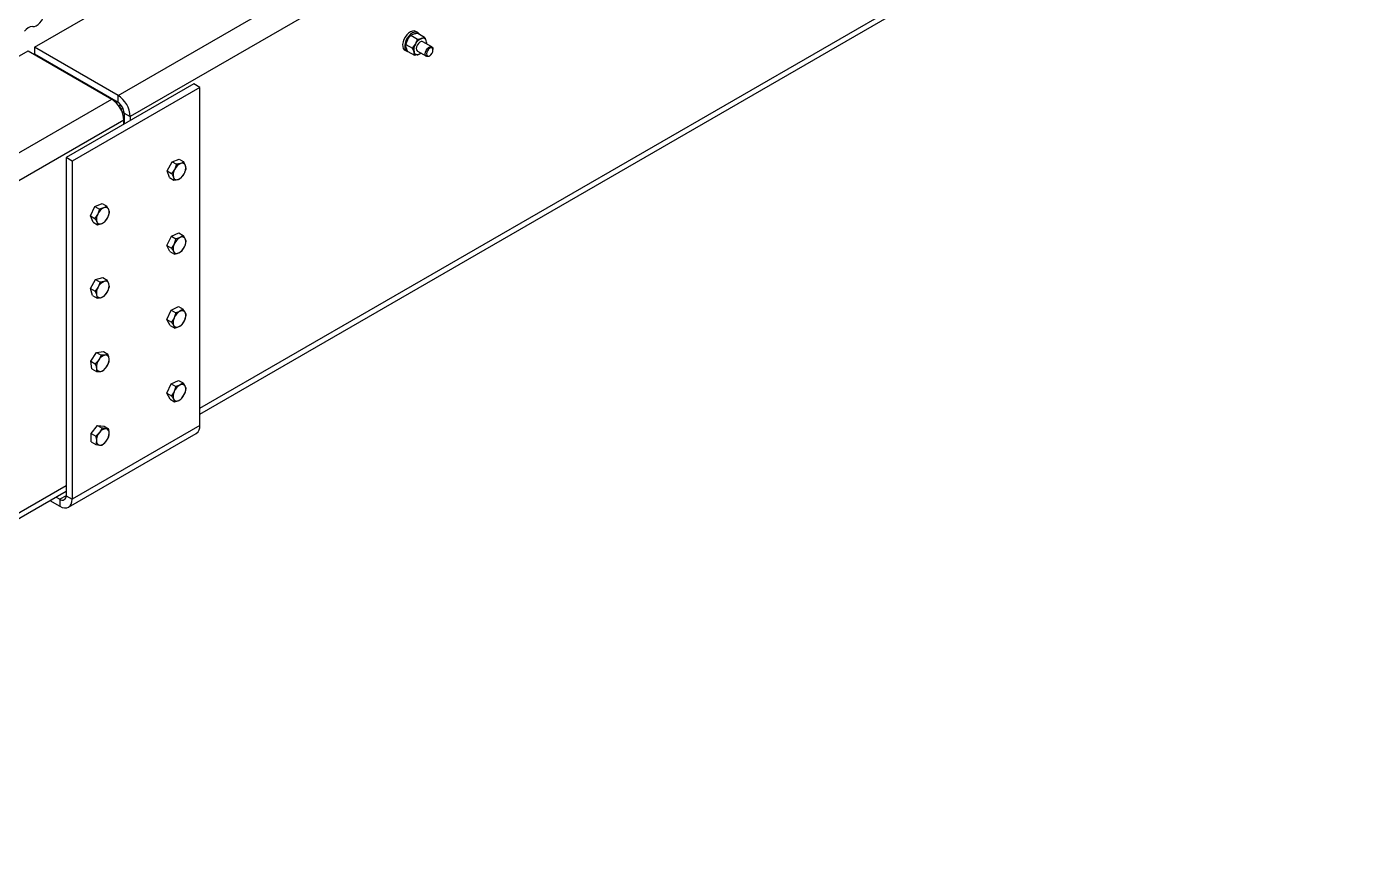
# Model space of a CAD drawing. Header units: metres. Extents: x 0 to 21025, y 0 to 14850.
# Drawn here: x 12146 to 12882, y 4286 to 4752 of the extents above; entities that cross this region are included whole.
import ezdxf

# ---------------------------------------------------------------- set-up
doc = ezdxf.new("R2010")
doc.units = ezdxf.units.M
doc.header["$LTSCALE"] = 25
doc.layers.add('SL4', color=4, linetype='Continuous')

msp = doc.modelspace()

# ---------------------------------------------------------------- linework, layer by layer
at = {"layer": 'SL4'}
for p, q in [((12149.854, 4740.748), (13086.753, 5281.608)), ((12196.152, 4714.021), (13133.051, 5254.881)), ((13139.786, 5243.215), (12202.887, 4702.355)), ((12241.423, 4540.92), (13107.779, 5041.057)), ((12241.423, 4537.698), (13107.779, 5037.835)), ((12355.333, 4742.268), (12356.424, 4744.971)), ((12358.147, 4747.309), (12359.815, 4748.084)), ((12358.147, 4747.309), (12361.829, 4745.183)), ((12359.015, 4740.143), (12360.738, 4742.481)), ((12361.986, 4748.833), (12360.855, 4749.486)), ((12361.829, 4745.183), (12364.129, 4745.594)), ((12362.115, 4748.494), (12365.797, 4746.369)), ((12369.774, 4740.873), (12364.8, 4743.744)), ((11591.24, 4418.267), (12146.319, 4738.707)), ((12146.319, 4738.707), (12192.616, 4711.98)), ((12196.152, 4714.021), (12149.854, 4740.748)), ((12149.854, 4740.748), (12149.854, 4736.859)), ((12196.152, 4710.132), (12149.854, 4736.859)), ((12354.855, 4739.093), (12355.987, 4738.44)), ((12355.333, 4742.268), (12359.015, 4740.143)), ((12356.489, 4738.414), (12360.171, 4736.288)), ((12361.8, 4738.548), (12366.774, 4735.676)), ((12363.874, 4737.351), (12362.471, 4736.699)), ((12368.275, 4735.825), (12368.628, 4736.029)), ((12370.395, 4739.091), (12370.395, 4739.499)), ((12163.816, 4728.606), (12163.984, 4728.702)), ((12238.055, 4720.445), (12167.344, 4679.624)), ((12170.72, 4724.814), (12170.552, 4724.717)), ((12241.423, 4718.501), (12238.055, 4720.445)), ((12241.423, 4718.501), (12170.712, 4677.68)), ((12188.849, 4714.154), (12189.001, 4714.26)), ((12189.924, 4713.534), (12190.076, 4713.64)), ((12190.651, 4713.114), (12190.718, 4713.269)), ((12196.152, 4710.132), (12196.152, 4714.021)), ((12241.423, 4531.319), (12241.423, 4718.501)), ((11524.399, 4326.226), (12192.616, 4711.98)), ((12191.726, 4712.494), (12191.793, 4712.648)), ((12192.74, 4711.908), (12192.798, 4712.068)), ((12197.068, 4708.557), (12197.317, 4709.219)), ((12199.352, 4700.314), (11532.548, 4315.377)), ((12199.464, 4702.704), (12199.112, 4702.51)), ((12199.52, 4701.844), (12199.246, 4701.745)), ((12199.352, 4698.102), (12199.352, 4700.314)), ((12199.52, 4704.299), (12202.887, 4702.355)), ((12199.52, 4704.299), (12199.52, 4698.199)), ((12202.887, 4702.355), (12202.887, 4700.143)), ((12170.712, 4677.68), (12167.344, 4679.624)), ((12167.344, 4679.624), (12167.344, 4492.442)), ((12170.712, 4677.68), (12170.712, 4490.498)), ((12223.291, 4672.288), (12226.035, 4677.363)), ((12226.035, 4677.363), (12230.025, 4678.667)), ((12226.035, 4677.363), (12228.548, 4675.912)), ((12230.025, 4678.667), (12232.537, 4677.216)), ((12232.537, 4677.216), (12230.858, 4676.382)), ((12223.291, 4672.288), (12225.804, 4670.838)), ((12224.536, 4668.518), (12223.291, 4672.288)), ((12228.548, 4675.912), (12227.491, 4673.193)), ((12231.039, 4668.371), (12232.727, 4670.726)), ((12224.536, 4668.518), (12227.049, 4667.067)), ((12227.049, 4667.067), (12229.36, 4667.537)), ((12183.339, 4652.603), (12187.38, 4654.262)), ((12187.38, 4654.262), (12189.892, 4652.811)), ((12180.814, 4647.441), (12183.339, 4652.603)), ((12180.814, 4647.441), (12183.326, 4645.99)), ((12182.329, 4643.938), (12180.814, 4647.441)), ((12183.339, 4652.603), (12185.852, 4651.152)), ((12185.852, 4651.152), (12184.905, 4648.389)), ((12189.892, 4652.811), (12188.188, 4651.8)), ((12182.329, 4643.938), (12184.841, 4642.487)), ((12184.841, 4642.487), (12187.178, 4643.135)), ((12188.882, 4644.147), (12190.461, 4646.545)), ((12223.227, 4630.989), (12225.677, 4636.175)), ((12225.677, 4636.175), (12229.73, 4637.951)), ((12225.677, 4636.175), (12228.19, 4634.724)), ((12228.19, 4634.724), (12227.281, 4631.949)), ((12229.73, 4637.951), (12232.243, 4636.5)), ((12232.243, 4636.5), (12230.532, 4635.43)), ((12223.227, 4630.989), (12225.74, 4629.539)), ((12224.831, 4627.58), (12223.227, 4630.989)), ((12224.831, 4627.58), (12227.344, 4626.129)), ((12227.344, 4626.129), (12229.686, 4626.835)), ((12231.397, 4627.905), (12232.937, 4630.315)), ((12180.886, 4607.087), (12183.699, 4612.128)), ((12183.699, 4612.128), (12187.668, 4613.313)), ((12183.699, 4612.128), (12186.212, 4610.677)), ((12186.212, 4610.677), (12185.121, 4607.975)), ((12187.668, 4613.313), (12190.18, 4611.863)), ((12190.18, 4611.863), (12188.512, 4611.088)), ((12180.886, 4607.087), (12183.398, 4605.637)), ((12182.041, 4603.233), (12180.886, 4607.087)), ((12182.041, 4603.233), (12184.553, 4601.782)), ((12188.522, 4602.968), (12190.245, 4605.306)), ((12184.553, 4601.782), (12186.854, 4602.193)), ((12223.211, 4589.961), (12225.525, 4595.181)), ((12225.525, 4595.181), (12229.595, 4597.158)), ((12225.525, 4595.181), (12228.038, 4593.731)), ((12229.595, 4597.158), (12232.108, 4595.707)), ((12232.108, 4595.707), (12230.389, 4594.537)), ((12223.211, 4589.961), (12225.724, 4588.511)), ((12224.966, 4586.718), (12223.211, 4589.961)), ((12228.038, 4593.731), (12227.197, 4590.938)), ((12231.549, 4587.245), (12233.022, 4589.672)), ((12224.966, 4586.718), (12227.479, 4585.268)), ((12227.479, 4585.268), (12229.829, 4586.074)), ((12181.04, 4566.924), (12184.207, 4571.727)), ((12181.04, 4566.924), (12183.552, 4565.473)), ((12181.687, 4562.643), (12181.04, 4566.924)), ((12184.207, 4571.727), (12188.021, 4572.249)), ((12184.207, 4571.727), (12186.72, 4570.276)), ((12186.72, 4570.276), (12185.452, 4567.693)), ((12188.021, 4572.249), (12190.534, 4570.798)), ((12190.534, 4570.798), (12188.943, 4570.355)), ((12181.687, 4562.643), (12184.2, 4561.192)), ((12184.2, 4561.192), (12186.423, 4561.271)), ((12188.014, 4561.714), (12189.913, 4563.934)), ((12223.214, 4549.182), (12225.561, 4554.394)), ((12225.561, 4554.394), (12229.628, 4556.323)), ((12225.561, 4554.394), (12228.074, 4552.944)), ((12228.074, 4552.944), (12227.216, 4550.155)), ((12229.628, 4556.323), (12232.14, 4554.873)), ((12232.14, 4554.873), (12230.423, 4553.726)), ((12223.214, 4549.182), (12225.727, 4547.732)), ((12224.934, 4545.899), (12223.214, 4549.182)), ((12224.934, 4545.899), (12227.446, 4544.448)), ((12227.446, 4544.448), (12229.795, 4545.23)), ((12231.513, 4546.377), (12233.002, 4548.801)), ((12241.423, 4531.319), (12170.712, 4490.498)), ((12181.319, 4526.935), (12184.854, 4531.333)), ((12184.854, 4531.333), (12187.367, 4529.883)), ((12184.854, 4531.333), (12188.39, 4531.017)), ((12187.367, 4529.883), (12185.915, 4527.501)), ((12188.39, 4531.017), (12190.902, 4529.566)), ((12190.902, 4529.566), (12189.45, 4529.542)), ((12168.739, 4486.137), (12239.45, 4526.958)), ((12181.319, 4526.935), (12183.831, 4525.484)), ((12181.319, 4522.221), (12181.319, 4526.935)), ((12181.319, 4522.221), (12183.831, 4520.77)), ((12187.367, 4520.454), (12189.45, 4522.471)), ((12183.831, 4520.77), (12185.915, 4520.43)), ((11805.775, 4286.204), (12167.344, 4494.934)), ((11806.198, 4289.671), (12167.344, 4498.156)), ((12167.344, 4492.442), (12163.977, 4490.498)), ((12167.344, 4492.442), (12170.712, 4490.498)), ((12158.45, 4489.799), (12163.977, 4486.609)), ((12161.818, 4491.744), (12163.977, 4490.498)), ((12163.977, 4490.498), (12163.977, 4486.609))]:
    msp.add_line(p, q, dxfattribs=at)
at = {"layer": 'SL4', "flags": 128}
for points in [[(12148.923, 4752.122), (12149.872, 4752.154), (12150.903, 4752.521), (12151.951, 4753.202), (12152.949, 4754.152), (12153.836, 4755.313), (12154.554, 4756.611), (12155.06, 4757.965), (12155.321, 4759.29), (12155.321, 4760.502), (12155.06, 4761.525), (12154.554, 4762.295), (12153.836, 4762.764), (12152.949, 4762.901), (12151.951, 4762.699), (12150.903, 4762.17), (12149.872, 4761.347), (12148.923, 4760.282)], [(12360.855, 4749.486), (12360.842, 4749.493), (12359.999, 4749.755), (12359.022, 4749.673), (12357.971, 4749.254), (12356.912, 4748.522), (12355.913, 4747.524), (12355.036, 4746.324), (12354.336, 4744.995), (12353.857, 4743.622), (12353.63, 4742.291), (12353.667, 4741.085), (12353.968, 4740.081), (12354.513, 4739.342), (12354.855, 4739.093)], [(12362.692, 4748.162), (12362.629, 4748.251), (12361.974, 4748.84), (12361.131, 4749.102), (12360.153, 4749.02), (12359.102, 4748.6), (12358.044, 4747.869), (12357.044, 4746.871), (12356.167, 4745.67), (12355.467, 4744.342), (12354.989, 4742.969), (12354.761, 4741.638), (12354.799, 4740.432), (12355.1, 4739.428), (12355.645, 4738.688), (12356.4, 4738.26), (12356.92, 4738.164)], [(12364.8, 4743.744), (12364.472, 4743.864), (12363.797, 4743.815), (12363.062, 4743.443), (12362.355, 4742.794), (12361.762, 4741.947), (12361.355, 4741.003), (12361.182, 4740.076), (12361.265, 4739.278), (12361.593, 4738.706), (12361.8, 4738.548)], [(12368.275, 4735.825), (12367.906, 4735.649), (12367.214, 4735.541), (12366.649, 4735.762), (12366.281, 4736.286), (12366.153, 4737.05), (12366.281, 4737.962), (12366.649, 4738.911), (12367.214, 4739.784), (12367.906, 4740.474), (12368.643, 4740.9), (12369.335, 4741.008), (12369.899, 4740.787), (12370.268, 4740.263), (12370.395, 4739.499), (12370.395, 4739.499)], [(12370.395, 4739.091), (12370.261, 4739.794), (12369.878, 4740.235), (12369.304, 4740.347), (12368.628, 4740.112), (12367.951, 4739.566), (12367.378, 4738.792), (12366.995, 4737.909), (12366.86, 4737.05), (12366.995, 4736.346), (12367.378, 4735.905), (12367.951, 4735.794), (12368.628, 4736.029), (12369.304, 4736.575), (12369.878, 4737.349), (12370.261, 4738.232), (12370.395, 4739.091)], [(12197.635, 4706.492), (12198.614, 4707.027), (12198.793, 4707.132)], [(12197.741, 4706.29), (12198.848, 4706.892), (12198.894, 4706.918)], [(12199.333, 4705.062), (12198.848, 4704.771), (12198.505, 4704.579)], [(12199.459, 4705.069), (12198.614, 4704.617), (12198.513, 4704.558)], [(12199.49, 4704.831), (12198.848, 4704.481), (12198.595, 4704.332)], [(12163.977, 4486.609), (12165.291, 4486), (12166.554, 4485.713), (12167.719, 4485.76), (12168.739, 4486.138), (12169.577, 4486.833), (12170.199, 4487.818), (12170.583, 4489.056), (12170.712, 4490.498)]]:
    msp.add_lwpolyline(points, dxfattribs=at)
at = {"layer": 'SL4'}
for centre, radius, start, end in [((12149.033, 4746.747), 5.376, 91.17027, 148.824354), ((12365.915, 4739.215), 6.121, 147.753552, 191.127853), ((12366.499, 4739.608), 6.438, 111.604628, 153.498812), ((12364.827, 4743.808), 1.917, 13.606066, 111.363459), ((12362.537, 4743.15), 4.299, 352.516519, 14.956195), ((12361.772, 4738.484), 1.917, 193.606066, 291.363459), ((12361.136, 4740.872), 4.382, 287.73543, 307.444011), ((12188.264, 4701.69), 14.638, 2.605478, 57.394522), ((12184.729, 4699.649), 14.638, 2.605478, 57.394522), ((12192.208, 4703.967), 7.319, 2.605478, 57.394522), ((12195.121, 4712.884), 4.827, 287.009548, 302.28876), ((12196.551, 4711.384), 3.882, 277.064749, 297.421625), ((12233.409, 4670.317), 6.58, 112.81215, 154.083114), ((12231.627, 4674.618), 1.924, 16.018547, 113.528308), ((12232.573, 4670.057), 5.971, 148.322433, 192.443961), ((12228.592, 4669.301), 1.924, 196.018547, 293.528308), ((12226.809, 4673.602), 6.58, 292.81215, 334.083114), ((12227.645, 4673.862), 5.971, 328.322433, 12.443961), ((12189.676, 4645.637), 5.508, 150.025523, 196.675303), ((12191.283, 4645.535), 6.987, 116.291401, 155.891926), ((12189.16, 4650.084), 1.972, 23.725706, 119.557192), ((12185.689, 4649.297), 5.508, 330.025523, 16.675303), ((12186.205, 4644.85), 1.972, 203.725706, 299.557192), ((12184.083, 4649.399), 6.987, 296.291401, 335.891926), ((12231.943, 4629.321), 5.352, 150.587458, 198.172205), ((12233.805, 4629.113), 7.115, 117.39474, 156.508404), ((12231.572, 4633.725), 1.997, 26.402973, 121.381221), ((12228.275, 4632.944), 5.352, 330.587458, 18.172205), ((12228.646, 4628.54), 1.997, 206.402973, 301.381221), ((12226.413, 4633.151), 7.115, 297.39474, 336.508404), ((12190.882, 4605.102), 6.438, 111.604628, 153.498812), ((12189.21, 4609.302), 1.917, 13.606066, 111.363459), ((12185.067, 4608.572), 6.121, 327.753552, 11.127853), ((12190.298, 4604.709), 6.121, 147.753552, 191.127853), ((12186.155, 4603.978), 1.917, 193.606066, 291.363459), ((12184.483, 4608.178), 6.438, 291.604628, 333.498812), ((12231.665, 4588.518), 5.081, 151.558488, 200.881522), ((12233.966, 4588.148), 7.323, 119.248557, 157.596082), ((12226.252, 4592.463), 7.323, 299.248557, 337.596082), ((12231.545, 4592.842), 2.051, 31.144475, 124.324641), ((12228.553, 4592.092), 5.081, 331.558488, 20.881522), ((12228.673, 4587.768), 2.051, 211.144475, 304.324641), ((12191.07, 4563.688), 6.9, 144.523018, 184.469293), ((12190.33, 4564.917), 5.612, 104.309115, 150.358174), ((12189.217, 4568.417), 1.958, 1.724224, 98.048304), ((12184.295, 4567.938), 6.9, 324.523018, 4.469293), ((12186.149, 4563.209), 1.958, 181.724224, 278.048304), ((12185.036, 4566.709), 5.612, 284.309115, 330.358174), ((12233.929, 4547.352), 7.274, 118.8131, 157.334484), ((12231.552, 4552.03), 2.037, 30.004045, 123.647931), ((12228.487, 4551.27), 5.146, 331.327191, 20.221946), ((12231.731, 4547.686), 5.146, 151.327191, 200.221946), ((12228.666, 4546.926), 2.037, 210.004045, 303.647931), ((12226.289, 4551.604), 7.274, 298.8131, 337.334484), ((12189.723, 4524.987), 4.564, 93.429538, 146.565085), ((12189.048, 4527.381), 2.199, 350.748121, 79.453222), ((12236.892, 4530.742), 4.567, 304.056351, 7.25583), ((12186.317, 4522.591), 2.199, 170.748121, 259.453222), ((12191.813, 4522.592), 7.674, 140.227928, 177.360713), ((12185.642, 4524.985), 4.564, 273.429538, 326.565085), ((12183.552, 4527.38), 7.674, 320.227928, 357.360713), ((12165.291, 4492.109), 2.08, 230.796715, 9.214037)]:
    msp.add_arc(centre, radius, start, end, dxfattribs=at)
for points, knots in [([(12356.424, 4744.971), (12356.458, 4745.03), (12356.938, 4745.879), (12357.564, 4746.62), (12358.147, 4747.309)], [0, 0, 0, 0, 0.0702006, 1, 1, 1, 1]), ([(12359.815, 4748.084), (12359.863, 4748.098), (12360.537, 4748.295), (12361.355, 4748.398), (12362.115, 4748.494)], [0, 0, 0, 0, 0.0702006, 1, 1, 1, 1]), ([(12360.738, 4742.481), (12360.771, 4742.541), (12361.241, 4743.394), (12361.546, 4744.321), (12361.829, 4745.183)], [0, 0, 0, 0, 0.0702006, 1, 1, 1, 1]), ([(12364.129, 4745.594), (12364.175, 4745.608), (12364.841, 4745.811), (12365.337, 4746.1), (12365.797, 4746.369)], [0, 0, 0, 0, 0.0702006, 1, 1, 1, 1]), ([(12366.691, 4744.259), (12366.633, 4744.437), (12366.421, 4745.1), (12366.061, 4745.833), (12365.797, 4746.369)], [0, 0, 0, 0, 0.26863361, 1, 1, 1, 1]), ([(12366.953, 4742.514), (12366.952, 4742.648), (12366.949, 4743.17), (12366.801, 4743.795), (12366.691, 4744.259)], [0, 0, 0, 0, 0.2575513, 1, 1, 1, 1]), ([(12355.595, 4740.523), (12355.547, 4740.696), (12355.369, 4741.338), (12355.349, 4741.875), (12355.333, 4742.268)], [0, 0, 0, 0, 0.26863361, 1, 1, 1, 1]), ([(12356.489, 4738.414), (12356.393, 4738.603), (12356.019, 4739.338), (12355.776, 4740.018), (12355.595, 4740.523)], [0, 0, 0, 0, 0.2575513, 1, 1, 1, 1]), ([(12359.909, 4738.033), (12359.851, 4738.211), (12359.638, 4738.874), (12359.278, 4739.607), (12359.015, 4740.143)], [0, 0, 0, 0, 0.26863361, 1, 1, 1, 1]), ([(12360.171, 4736.288), (12360.17, 4736.423), (12360.166, 4736.944), (12360.019, 4737.569), (12359.909, 4738.033)], [0, 0, 0, 0, 0.2575513, 1, 1, 1, 1]), ([(12362.471, 4736.699), (12362.423, 4736.685), (12361.749, 4736.487), (12360.931, 4736.384), (12360.171, 4736.288)], [0, 0, 0, 0, 0.0702006, 1, 1, 1, 1]), ([(12230.858, 4676.382), (12230.811, 4676.367), (12230.133, 4676.149), (12229.311, 4676.026), (12228.548, 4675.912)], [0, 0, 0, 0, 0.0702006, 1, 1, 1, 1]), ([(12233.476, 4675.149), (12233.424, 4675.299), (12233.198, 4675.945), (12232.824, 4676.664), (12232.537, 4677.216)], [0, 0, 0, 0, 0.23184927, 1, 1, 1, 1]), ([(12227.491, 4673.193), (12227.459, 4673.133), (12226.991, 4672.278), (12226.376, 4671.532), (12225.804, 4670.838)], [0, 0, 0, 0, 0.0702006, 1, 1, 1, 1]), ([(12225.804, 4670.838), (12226.09, 4670.285), (12226.464, 4669.567), (12226.69, 4668.92), (12226.742, 4668.77)], [0, 0, 0, 0, 0.7681507, 1, 1, 1, 1]), ([(12226.742, 4668.77), (12226.869, 4668.289), (12227.029, 4667.68), (12227.046, 4667.174), (12227.049, 4667.067)], [0, 0, 0, 0, 0.7889992, 1, 1, 1, 1]), ([(12232.727, 4670.726), (12232.759, 4670.786), (12233.218, 4671.646), (12233.511, 4672.578), (12233.783, 4673.446)], [0, 0, 0, 0, 0.07020058, 1, 1, 1, 1]), ([(12233.783, 4673.446), (12233.78, 4673.553), (12233.763, 4674.059), (12233.603, 4674.668), (12233.476, 4675.149)], [0, 0, 0, 0, 0.2110008, 1, 1, 1, 1]), ([(12229.36, 4667.537), (12229.407, 4667.552), (12230.076, 4667.775), (12230.575, 4668.084), (12231.039, 4668.371)], [0, 0, 0, 0, 0.0702006, 1, 1, 1, 1]), ([(12184.905, 4648.389), (12184.874, 4648.328), (12184.444, 4647.459), (12183.865, 4646.698), (12183.326, 4645.99)], [0, 0, 0, 0, 0.0702006, 1, 1, 1, 1]), ([(12188.188, 4651.8), (12188.139, 4651.78), (12187.453, 4651.502), (12186.623, 4651.321), (12185.852, 4651.152)], [0, 0, 0, 0, 0.07020058, 1, 1, 1, 1]), ([(12190.966, 4650.878), (12190.903, 4651.017), (12190.631, 4651.618), (12190.213, 4652.293), (12189.892, 4652.811)], [0, 0, 0, 0, 0.2318493, 1, 1, 1, 1]), ([(12190.461, 4646.545), (12190.49, 4646.607), (12190.912, 4647.481), (12191.169, 4648.428), (12191.407, 4649.309)], [0, 0, 0, 0, 0.0702006, 1, 1, 1, 1]), ([(12191.407, 4649.309), (12191.395, 4649.406), (12191.334, 4649.869), (12191.128, 4650.433), (12190.966, 4650.878)], [0, 0, 0, 0, 0.21100076, 1, 1, 1, 1]), ([(12183.326, 4645.99), (12183.647, 4645.472), (12184.065, 4644.797), (12184.337, 4644.196), (12184.4, 4644.057)], [0, 0, 0, 0, 0.7681507, 1, 1, 1, 1]), ([(12184.4, 4644.057), (12184.562, 4643.612), (12184.768, 4643.048), (12184.829, 4642.585), (12184.841, 4642.487)], [0, 0, 0, 0, 0.78899924, 1, 1, 1, 1]), ([(12187.178, 4643.135), (12187.225, 4643.155), (12187.903, 4643.437), (12188.41, 4643.805), (12188.882, 4644.147)], [0, 0, 0, 0, 0.0702006, 1, 1, 1, 1]), ([(12227.281, 4631.949), (12227.251, 4631.888), (12226.833, 4631.015), (12226.267, 4630.25), (12225.74, 4629.539)], [0, 0, 0, 0, 0.0702006, 1, 1, 1, 1]), ([(12230.532, 4635.43), (12230.484, 4635.409), (12229.795, 4635.112), (12228.963, 4634.911), (12228.19, 4634.724)], [0, 0, 0, 0, 0.0702006, 1, 1, 1, 1]), ([(12233.36, 4634.613), (12233.294, 4634.749), (12233.008, 4635.334), (12232.575, 4635.994), (12232.243, 4636.5)], [0, 0, 0, 0, 0.2318493, 1, 1, 1, 1]), ([(12232.937, 4630.315), (12232.966, 4630.377), (12233.375, 4631.255), (12233.619, 4632.206), (12233.846, 4633.091)], [0, 0, 0, 0, 0.0702006, 1, 1, 1, 1]), ([(12233.846, 4633.091), (12233.831, 4633.185), (12233.756, 4633.633), (12233.535, 4634.181), (12233.36, 4634.613)], [0, 0, 0, 0, 0.2110008, 1, 1, 1, 1]), ([(12225.74, 4629.539), (12226.072, 4629.032), (12226.505, 4628.373), (12226.791, 4627.787), (12226.858, 4627.652)], [0, 0, 0, 0, 0.7681507, 1, 1, 1, 1]), ([(12226.858, 4627.652), (12227.032, 4627.219), (12227.253, 4626.671), (12227.328, 4626.224), (12227.344, 4626.129)], [0, 0, 0, 0, 0.7889992, 1, 1, 1, 1]), ([(12229.686, 4626.835), (12229.734, 4626.856), (12230.414, 4627.158), (12230.923, 4627.545), (12231.397, 4627.905)], [0, 0, 0, 0, 0.0702006, 1, 1, 1, 1]), ([(12188.512, 4611.088), (12188.464, 4611.074), (12187.79, 4610.876), (12186.972, 4610.773), (12186.212, 4610.677)], [0, 0, 0, 0, 0.0702006, 1, 1, 1, 1]), ([(12191.074, 4609.753), (12191.025, 4609.906), (12190.814, 4610.567), (12190.456, 4611.3), (12190.18, 4611.863)], [0, 0, 0, 0, 0.2318493, 1, 1, 1, 1]), ([(12191.336, 4608.008), (12191.335, 4608.118), (12191.333, 4608.638), (12191.188, 4609.261), (12191.074, 4609.753)], [0, 0, 0, 0, 0.2110008, 1, 1, 1, 1]), ([(12185.121, 4607.975), (12185.087, 4607.915), (12184.607, 4607.067), (12183.981, 4606.326), (12183.398, 4605.637)], [0, 0, 0, 0, 0.0702006, 1, 1, 1, 1]), ([(12183.398, 4605.637), (12183.674, 4605.074), (12184.032, 4604.341), (12184.243, 4603.68), (12184.292, 4603.527)], [0, 0, 0, 0, 0.7681507, 1, 1, 1, 1]), ([(12184.292, 4603.527), (12184.406, 4603.035), (12184.551, 4602.412), (12184.553, 4601.892), (12184.553, 4601.782)], [0, 0, 0, 0, 0.7889992, 1, 1, 1, 1]), ([(12186.854, 4602.193), (12186.9, 4602.207), (12187.566, 4602.41), (12188.061, 4602.699), (12188.522, 4602.968)], [0, 0, 0, 0, 0.07020058, 1, 1, 1, 1]), ([(12190.245, 4605.306), (12190.278, 4605.365), (12190.748, 4606.219), (12191.053, 4607.146), (12191.336, 4608.008)], [0, 0, 0, 0, 0.0702006, 1, 1, 1, 1]), ([(12233.301, 4593.903), (12233.229, 4594.033), (12232.917, 4594.59), (12232.459, 4595.222), (12232.108, 4595.707)], [0, 0, 0, 0, 0.2318493, 1, 1, 1, 1]), ([(12227.197, 4590.938), (12227.169, 4590.877), (12226.774, 4589.998), (12226.229, 4589.227), (12225.724, 4588.511)], [0, 0, 0, 0, 0.0702006, 1, 1, 1, 1]), ([(12225.724, 4588.511), (12226.075, 4588.026), (12226.533, 4587.394), (12226.845, 4586.836), (12226.917, 4586.707)], [0, 0, 0, 0, 0.76815073, 1, 1, 1, 1]), ([(12230.389, 4594.537), (12230.34, 4594.513), (12229.648, 4594.182), (12228.814, 4593.948), (12228.038, 4593.731)], [0, 0, 0, 0, 0.0702006, 1, 1, 1, 1]), ([(12233.022, 4589.672), (12233.049, 4589.734), (12233.435, 4590.618), (12233.657, 4591.575), (12233.863, 4592.464)], [0, 0, 0, 0, 0.0702006, 1, 1, 1, 1]), ([(12233.863, 4592.464), (12233.842, 4592.553), (12233.742, 4592.973), (12233.496, 4593.493), (12233.301, 4593.903)], [0, 0, 0, 0, 0.2110008, 1, 1, 1, 1]), ([(12226.917, 4586.707), (12227.112, 4586.297), (12227.358, 4585.777), (12227.458, 4585.357), (12227.479, 4585.268)], [0, 0, 0, 0, 0.7889992, 1, 1, 1, 1]), ([(12229.829, 4586.074), (12229.877, 4586.098), (12230.56, 4586.434), (12231.072, 4586.854), (12231.549, 4587.245)], [0, 0, 0, 0, 0.0702006, 1, 1, 1, 1]), ([(12185.452, 4567.693), (12185.414, 4567.636), (12184.875, 4566.827), (12184.189, 4566.126), (12183.552, 4565.473)], [0, 0, 0, 0, 0.07020058, 1, 1, 1, 1]), ([(12188.943, 4570.355), (12188.897, 4570.349), (12188.248, 4570.263), (12187.456, 4570.27), (12186.72, 4570.276)], [0, 0, 0, 0, 0.0702006, 1, 1, 1, 1]), ([(12189.913, 4563.934), (12189.951, 4563.991), (12190.481, 4564.804), (12190.844, 4565.692), (12191.181, 4566.517)], [0, 0, 0, 0, 0.0702006, 1, 1, 1, 1]), ([(12191.173, 4568.476), (12191.145, 4568.645), (12191.02, 4569.378), (12190.745, 4570.181), (12190.534, 4570.798)], [0, 0, 0, 0, 0.2318493, 1, 1, 1, 1]), ([(12191.181, 4566.517), (12191.198, 4566.642), (12191.279, 4567.231), (12191.22, 4567.927), (12191.173, 4568.476)], [0, 0, 0, 0, 0.2110008, 1, 1, 1, 1]), ([(12183.552, 4565.473), (12183.764, 4564.856), (12184.038, 4564.053), (12184.163, 4563.32), (12184.192, 4563.15)], [0, 0, 0, 0, 0.76815073, 1, 1, 1, 1]), ([(12184.192, 4563.15), (12184.238, 4562.602), (12184.298, 4561.906), (12184.217, 4561.317), (12184.2, 4561.192)], [0, 0, 0, 0, 0.7889992, 1, 1, 1, 1]), ([(12186.423, 4561.271), (12186.468, 4561.277), (12187.107, 4561.368), (12187.577, 4561.548), (12188.014, 4561.714)], [0, 0, 0, 0, 0.0702006, 1, 1, 1, 1]), ([(12230.423, 4553.726), (12230.374, 4553.703), (12229.683, 4553.38), (12228.849, 4553.154), (12228.074, 4552.944)], [0, 0, 0, 0, 0.0702006, 1, 1, 1, 1]), ([(12233.316, 4553.049), (12233.245, 4553.18), (12232.939, 4553.744), (12232.487, 4554.382), (12232.14, 4554.873)], [0, 0, 0, 0, 0.2318493, 1, 1, 1, 1]), ([(12233.002, 4548.801), (12233.029, 4548.863), (12233.421, 4549.746), (12233.648, 4550.701), (12233.86, 4551.59)], [0, 0, 0, 0, 0.0702006, 1, 1, 1, 1]), ([(12233.86, 4551.59), (12233.84, 4551.68), (12233.746, 4552.107), (12233.506, 4552.633), (12233.316, 4553.049)], [0, 0, 0, 0, 0.2110008, 1, 1, 1, 1]), ([(12227.216, 4550.155), (12227.188, 4550.094), (12226.787, 4549.216), (12226.238, 4548.447), (12225.727, 4547.732)], [0, 0, 0, 0, 0.07020058, 1, 1, 1, 1]), ([(12225.727, 4547.732), (12226.074, 4547.241), (12226.525, 4546.603), (12226.831, 4546.038), (12226.902, 4545.908)], [0, 0, 0, 0, 0.7681507, 1, 1, 1, 1]), ([(12226.902, 4545.908), (12227.092, 4545.492), (12227.333, 4544.965), (12227.426, 4544.538), (12227.446, 4544.448)], [0, 0, 0, 0, 0.7889992, 1, 1, 1, 1]), ([(12229.795, 4545.23), (12229.843, 4545.254), (12230.525, 4545.582), (12231.037, 4545.994), (12231.513, 4546.377)], [0, 0, 0, 0, 0.0702006, 1, 1, 1, 1]), ([(12189.45, 4529.542), (12189.408, 4529.546), (12188.807, 4529.602), (12188.061, 4529.747), (12187.367, 4529.883)], [0, 0, 0, 0, 0.07020058, 1, 1, 1, 1]), ([(12191.218, 4527.027), (12191.215, 4527.214), (12191.2, 4528.02), (12191.032, 4528.895), (12190.902, 4529.566)], [0, 0, 0, 0, 0.23184927, 1, 1, 1, 1]), ([(12185.915, 4527.501), (12185.873, 4527.449), (12185.271, 4526.709), (12184.525, 4526.075), (12183.831, 4525.484)], [0, 0, 0, 0, 0.0702006, 1, 1, 1, 1]), ([(12183.831, 4525.484), (12183.96, 4524.813), (12184.129, 4523.938), (12184.144, 4523.132), (12184.147, 4522.945)], [0, 0, 0, 0, 0.7681507, 1, 1, 1, 1]), ([(12184.147, 4522.945), (12184.107, 4522.338), (12184.057, 4521.569), (12183.871, 4520.909), (12183.831, 4520.77)], [0, 0, 0, 0, 0.7889992, 1, 1, 1, 1]), ([(12189.45, 4522.471), (12189.492, 4522.523), (12190.084, 4523.268), (12190.508, 4524.089), (12190.902, 4524.852)], [0, 0, 0, 0, 0.0702006, 1, 1, 1, 1]), ([(12190.902, 4524.852), (12190.942, 4524.991), (12191.128, 4525.651), (12191.178, 4526.42), (12191.218, 4527.027)], [0, 0, 0, 0, 0.2110008, 1, 1, 1, 1]), ([(12185.915, 4520.43), (12185.956, 4520.426), (12186.549, 4520.375), (12186.973, 4520.416), (12187.367, 4520.454)], [0, 0, 0, 0, 0.07020058, 1, 1, 1, 1])]:
    msp.add_open_spline(points, degree=3, knots=knots, dxfattribs=at)

doc.saveas('drawing.dxf')
